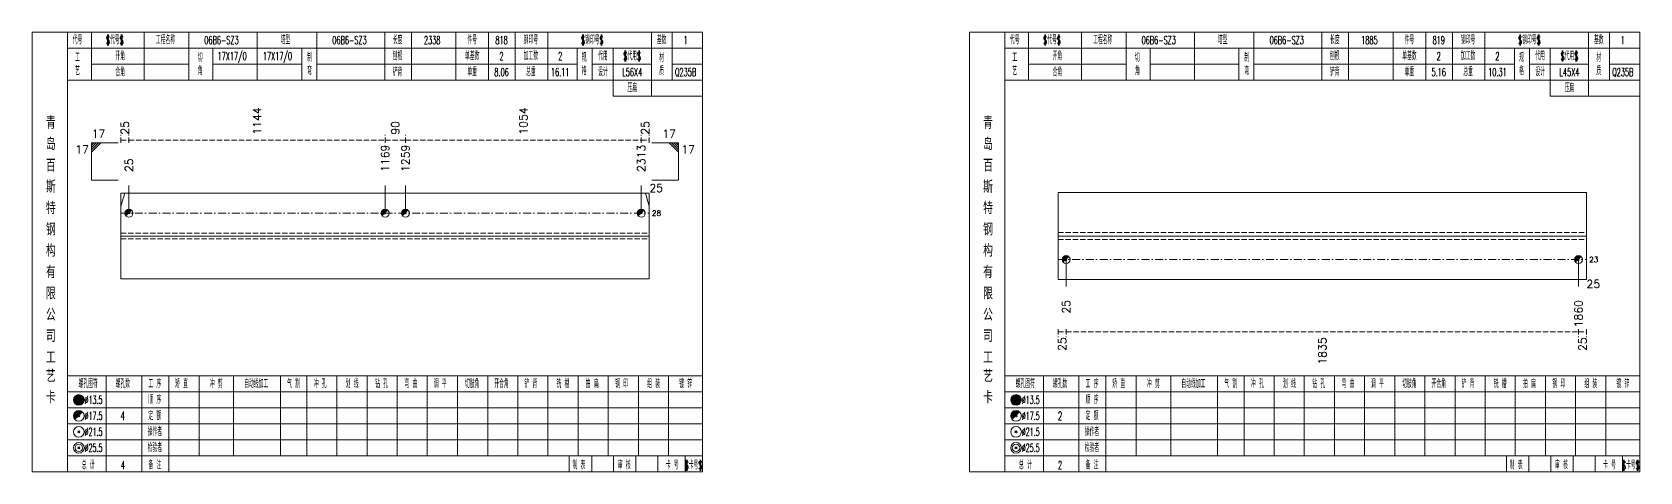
# Model space of a CAD drawing. Extents: x -533 to 8774, y 0 to 7979.
# Drawn here: x 703 to 1306, y 2020 to 2185 of the extents above; entities that cross this region are included whole.
import ezdxf
from ezdxf.enums import TextEntityAlignment as Align

# ---------------------------------------------------------------- set-up
doc = ezdxf.new("R2010")
doc.units = 0
doc.header["$MEASUREMENT"] = 0
doc.linetypes.add('一点画线', pattern=[5.2, 3, -1, 0.2, -1])
doc.linetypes.add('虚线', pattern=[2.75, 2, -0.75])
doc.layers.get('0').update_dxf_attribs({"linetype": 'CONTINUOUS', "lineweight": 25})
for name, color, linetype, lineweight in [('1', 7, 'CONTINUOUS', 25), ('4', 7, 'CONTINUOUS', 25), ('5', 7, 'CONTINUOUS', 25)]:
    doc.layers.add(name, color=color, linetype=linetype, lineweight=lineweight)
doc.styles.get("Standard").update_dxf_attribs({"font": 'simplex.shx', "width": 0.7, "height": 3, "bigfont": 'gbhzfs.shx'})

# ---------------------------------------------------------------- blocks, each defined once
blk = doc.blocks.new('孔17.5')
at = {"layer": '5', "color": 7, "linetype": 'Continuous', "lineweight": 0}
for p, q in [((-0.2, -0.2), (0.2, 0.2)), ((-0.2, 0.2), (0.2, -0.2))]:
    blk.add_line(p, q, dxfattribs=at)
at = {"layer": '5', "color": 7, "linetype": 'Continuous', "lineweight": 13}
blk.add_circle((0, 0), 1, dxfattribs=at)
for radius in [0.9, 0.8, 0.7, 0.6, 0.5, 0.4, 0.3, 0.2, 0.1]:
    blk.add_arc((0, 0), radius, 45, 225, dxfattribs=at)

msp = doc.modelspace()

# ---------------------------------------------------------------- linework, layer by layer
at = {"color": 8, "linetype": '虚线', "lineweight": 9}
for p, q in [((736.1, 2143.86), (736.1, 2146.86)), ((739.1, 2143.86), (739.1, 2146.86)), ((739.1, 2143.86), (739.1, 2146.86)), ((835.15, 2143.86), (835.15, 2146.86)), ((835.15, 2143.86), (835.15, 2146.86)), ((842.78, 2143.86), (842.78, 2146.86)), ((842.78, 2143.86), (842.78, 2146.86)), ((931.2, 2143.86), (931.2, 2146.86)), ((931.2, 2143.86), (931.2, 2146.86)), ((934.2, 2143.86), (934.2, 2146.86)), ((736.1, 2144.86), (739.1, 2144.86)), ((739.1, 2144.86), (835.15, 2144.86)), ((835.15, 2144.86), (842.78, 2144.86)), ((842.78, 2144.86), (931.2, 2144.86)), ((931.2, 2144.86), (934.2, 2144.86)), ((1087.5, 2073.86), (1087.5, 2070.86)), ((1090.5, 2073.86), (1090.5, 2070.86)), ((1090.5, 2073.86), (1090.5, 2070.86)), ((1282.6, 2073.86), (1282.6, 2070.86)), ((1282.6, 2073.86), (1282.6, 2070.86)), ((1285.6, 2073.86), (1285.6, 2070.86)), ((1087.5, 2072.86), (1090.5, 2072.86)), ((1090.5, 2072.86), (1282.6, 2072.86)), ((1282.6, 2072.86), (1285.6, 2072.86))]:
    msp.add_line(p, q, dxfattribs=at)
at = {"color": 7, "linetype": 'Continuous', "lineweight": 13}
for p, q in [((725.1, 2143.86), (735.1, 2143.86)), ((725.1, 2129.86), (725.1, 2143.86)), ((725.97, 2143.86), (725.1, 2142.99)), ((726.85, 2143.86), (725.1, 2142.11)), ((727.72, 2143.86), (725.1, 2141.24)), ((728.6, 2143.86), (725.1, 2140.36)), ((945.2, 2143.86), (935.2, 2143.86)), ((941.7, 2143.86), (945.2, 2140.36)), ((942.57, 2143.86), (945.2, 2141.24)), ((943.45, 2143.86), (945.2, 2142.11)), ((944.32, 2143.86), (945.2, 2142.99)), ((945.2, 2129.86), (945.2, 2143.86)), ((725.1, 2129.86), (735.1, 2129.86)), ((945.2, 2129.86), (935.2, 2129.86)), ((736.1, 2120.06), (737.54, 2124.93)), ((739.1, 2117.43), (739.1, 2127.86)), ((835.15, 2117.43), (835.15, 2127.86)), ((842.78, 2117.43), (842.78, 2127.86)), ((931.2, 2117.43), (931.2, 2127.86)), ((934.2, 2120.06), (932.76, 2124.93)), ((1090.5, 2100.03), (1090.5, 2089.86)), ((1282.6, 2100.03), (1282.6, 2089.86))]:
    msp.add_line(p, q, dxfattribs=at)
at = {"color": 7, "linetype": 'Continuous', "lineweight": 18}
for p, q in [((736.1, 2124.93), (736.1, 2092.79)), ((736.1, 2124.93), (934.2, 2124.93)), ((934.2, 2124.93), (934.2, 2092.79)), ((1087.5, 2125.2), (1087.5, 2092.53)), ((1087.5, 2125.2), (1285.6, 2125.2)), ((1285.6, 2125.2), (1285.6, 2092.53)), ((736.1, 2108.86), (934.2, 2108.86)), ((1087.5, 2108.86), (1285.6, 2108.86))]:
    msp.add_line(p, q, dxfattribs=at)
at = {"color": 3, "linetype": '一点画线', "lineweight": 13}
for p, q in [((736.1, 2117.43), (934.2, 2117.43)), ((1087.5, 2100.03), (1285.6, 2100.03))]:
    msp.add_line(p, q, dxfattribs=at)
at = {"color": 1, "linetype": '虚线', "lineweight": 18}
for p, q in [((736.1, 2109.93), (934.2, 2109.93)), ((1087.5, 2110.2), (1285.6, 2110.2)), ((736.1, 2107.79), (934.2, 2107.79)), ((1087.5, 2107.53), (1285.6, 2107.53))]:
    msp.add_line(p, q, dxfattribs=at)
at = {"layer": '1', "color": 7, "linetype": 'Continuous', "lineweight": 18}
for p, q in [((736.1, 2092.79), (934.2, 2092.79)), ((1087.5, 2092.53), (1285.6, 2092.53))]:
    msp.add_line(p, q, dxfattribs=at)
at = {"layer": '4', "color": 1, "linetype": 'Continuous', "lineweight": 18}
for p, q in [((716.1, 2020.36), (716.1, 2185.36)), ((725, 2167.36), (725, 2185.36)), ((744.8, 2167.36), (744.8, 2185.36)), ((761.6, 2167.36), (761.6, 2185.36)), ((787.2, 2167.36), (787.2, 2185.36)), ((809.5, 2167.36), (809.5, 2185.36)), ((835, 2167.36), (835, 2185.36)), ((845, 2167.36), (845, 2185.36)), ((861.7, 2167.36), (861.7, 2185.36)), ((873.9, 2167.36), (873.9, 2185.36)), ((883.9, 2167.36), (883.9, 2185.36)), ((896.1, 2167.36), (896.1, 2185.36)), ((935, 2161.36), (935, 2185.36)), ((942.8, 2167.36), (942.8, 2185.36)), ((1067.5, 2020.36), (1067.5, 2185.36)), ((1076.4, 2167.36), (1076.4, 2185.36)), ((1096.2, 2167.36), (1096.2, 2185.36)), ((1113, 2167.36), (1113, 2185.36)), ((1138.6, 2167.36), (1138.6, 2185.36)), ((1160.9, 2167.36), (1160.9, 2185.36)), ((1186.4, 2167.36), (1186.4, 2185.36)), ((1196.4, 2167.36), (1196.4, 2185.36)), ((1213.1, 2167.36), (1213.1, 2185.36)), ((1225.3, 2167.36), (1225.3, 2185.36)), ((1235.3, 2167.36), (1235.3, 2185.36)), ((1247.5, 2167.36), (1247.5, 2185.36)), ((1286.4, 2161.36), (1286.4, 2185.36)), ((1294.2, 2167.36), (1294.2, 2185.36)), ((716.1, 2179.36), (954.2, 2179.36)), ((770.6, 2167.36), (770.6, 2179.36)), ((803.9, 2167.36), (803.9, 2179.36)), ((907.2, 2167.36), (907.2, 2179.36)), ((912.8, 2167.36), (912.8, 2179.36)), ((920.6, 2161.36), (920.6, 2179.36)), ((1067.5, 2179.36), (1305.6, 2179.36)), ((1122, 2167.36), (1122, 2179.36)), ((1155.3, 2167.36), (1155.3, 2179.36)), ((1258.6, 2167.36), (1258.6, 2179.36)), ((1264.2, 2167.36), (1264.2, 2179.36)), ((1272, 2161.36), (1272, 2179.36)), ((725, 2173.36), (761.6, 2173.36)), ((770.6, 2173.36), (803.9, 2173.36)), ((809.5, 2173.36), (907.2, 2173.36)), ((912.8, 2173.36), (935, 2173.36)), ((942.8, 2173.36), (954.2, 2173.36)), ((1076.4, 2173.36), (1113, 2173.36)), ((1122, 2173.36), (1155.3, 2173.36)), ((1160.9, 2173.36), (1258.6, 2173.36)), ((1264.2, 2173.36), (1286.4, 2173.36)), ((1294.2, 2173.36), (1305.6, 2173.36)), ((716.1, 2167.36), (954.2, 2167.36)), ((1067.5, 2167.36), (1305.6, 2167.36)), ((920.6, 2161.36), (954.2, 2161.36)), ((1272, 2161.36), (1305.6, 2161.36)), ((716.1, 2056.36), (954.2, 2056.36)), ((730.6, 2020.36), (730.6, 2056.36)), ((743.9, 2020.36), (743.9, 2056.36)), ((754, 2020.36), (754, 2056.36)), ((765.4, 2026.36), (765.4, 2056.36)), ((778.3, 2026.36), (778.3, 2056.36)), ((795.9, 2026.36), (795.9, 2056.36)), ((805.8, 2026.36), (805.8, 2056.36)), ((817.1, 2026.36), (817.1, 2056.36)), ((828.4, 2026.36), (828.4, 2056.36)), ((839.7, 2026.36), (839.7, 2056.36)), ((850.9, 2026.36), (850.9, 2056.36)), ((862.3, 2026.36), (862.3, 2056.36)), ((873.6, 2026.36), (873.6, 2056.36)), ((884.9, 2026.36), (884.9, 2056.36)), ((896.2, 2026.36), (896.2, 2056.36)), ((907.5, 2026.36), (907.5, 2056.36)), ((918.8, 2026.36), (918.8, 2056.36)), ((930.1, 2026.36), (930.1, 2056.36)), ((941.4, 2026.36), (941.4, 2056.36)), ((1067.5, 2056.36), (1305.6, 2056.36)), ((1082, 2020.36), (1082, 2056.36)), ((1095.3, 2020.36), (1095.3, 2056.36)), ((1105.4, 2020.36), (1105.4, 2056.36)), ((1116.8, 2026.36), (1116.8, 2056.36)), ((1129.7, 2026.36), (1129.7, 2056.36)), ((1147.3, 2026.36), (1147.3, 2056.36)), ((1157.2, 2026.36), (1157.2, 2056.36)), ((1168.5, 2026.36), (1168.5, 2056.36)), ((1179.8, 2026.36), (1179.8, 2056.36)), ((1191.1, 2026.36), (1191.1, 2056.36)), ((1202.3, 2026.36), (1202.3, 2056.36)), ((1213.7, 2026.36), (1213.7, 2056.36)), ((1225, 2026.36), (1225, 2056.36)), ((1236.3, 2026.36), (1236.3, 2056.36)), ((1247.6, 2026.36), (1247.6, 2056.36)), ((1258.9, 2026.36), (1258.9, 2056.36)), ((1270.2, 2026.36), (1270.2, 2056.36)), ((1281.5, 2026.36), (1281.5, 2056.36)), ((1292.8, 2026.36), (1292.8, 2056.36)), ((716.1, 2050.36), (954.2, 2050.36)), ((1067.5, 2050.36), (1305.6, 2050.36)), ((716.1, 2044.36), (954.2, 2044.36)), ((1067.5, 2044.36), (1305.6, 2044.36)), ((716.1, 2038.36), (954.2, 2038.36)), ((1067.5, 2038.36), (1305.6, 2038.36)), ((716.1, 2032.36), (954.2, 2032.36)), ((1067.5, 2032.36), (1305.6, 2032.36)), ((716.1, 2026.36), (954.2, 2026.36)), ((904.2, 2020.36), (904.2, 2026.36)), ((912.6, 2020.36), (912.6, 2026.36)), ((920.8, 2020.36), (920.8, 2026.36)), ((929.2, 2020.36), (929.2, 2026.36)), ((937.4, 2020.36), (937.4, 2026.36)), ((947.7, 2020.36), (947.7, 2026.36)), ((1067.5, 2026.36), (1305.6, 2026.36)), ((1255.6, 2020.36), (1255.6, 2026.36)), ((1264, 2020.36), (1264, 2026.36)), ((1272.2, 2020.36), (1272.2, 2026.36)), ((1280.6, 2020.36), (1280.6, 2026.36)), ((1288.8, 2020.36), (1288.8, 2026.36)), ((1299.1, 2020.36), (1299.1, 2026.36))]:
    msp.add_line(p, q, dxfattribs=at)
at = {"layer": '4', "color": 7, "linetype": 'Continuous', "lineweight": 13}
for p, q in [((720.1, 2047.16), (720.5, 2047.56)), ((720.5, 2047.16), (720.1, 2047.56)), ((1071.5, 2047.16), (1071.9, 2047.56)), ((1071.9, 2047.16), (1071.5, 2047.56)), ((719.9, 2034.96), (720.7, 2035.76)), ((720.7, 2034.96), (719.9, 2035.76)), ((1071.3, 2034.96), (1072.1, 2035.76)), ((1072.1, 2034.96), (1071.3, 2035.76)), ((719.9, 2028.96), (720.7, 2029.76)), ((720.7, 2028.96), (719.9, 2029.76)), ((1071.3, 2028.96), (1072.1, 2029.76)), ((1072.1, 2028.96), (1071.3, 2029.76))]:
    msp.add_line(p, q, dxfattribs=at)
at = {"layer": '4', "color": 7, "linetype": 'Continuous', "lineweight": 0}
for p, q in [((719.9, 2040.96), (720.7, 2041.76)), ((719.9, 2041.76), (720.7, 2040.96)), ((1071.3, 2040.96), (1072.1, 2041.76)), ((1071.3, 2041.76), (1072.1, 2040.96))]:
    msp.add_line(p, q, dxfattribs=at)
at = {"layer": '4', "color": 1, "linetype": 'Continuous', "lineweight": 18}
for points in [[(702.8, 2185.36), (702.8, 2020.36), (954.2, 2020.36), (954.2, 2185.36)], [(1054.2, 2185.36), (1054.2, 2020.36), (1305.6, 2020.36), (1305.6, 2185.36)]]:
    msp.add_lwpolyline(points, close=True, dxfattribs=at)
at = {"layer": '4', "color": 7, "linetype": 'Continuous', "lineweight": 13}
for centre, radius in [((720.3, 2047.36), 2), ((720.3, 2047.36), 1.8), ((720.3, 2047.36), 1.6), ((720.3, 2047.36), 1.4), ((720.3, 2047.36), 1.2), ((720.3, 2047.36), 1), ((720.3, 2047.36), 0.8), ((720.3, 2047.36), 0.6), ((720.3, 2047.36), 0.4), ((720.3, 2047.36), 0.2), ((1071.7, 2047.36), 2), ((1071.7, 2047.36), 1.8), ((1071.7, 2047.36), 1.6), ((1071.7, 2047.36), 1.4), ((1071.7, 2047.36), 1.2), ((1071.7, 2047.36), 1), ((1071.7, 2047.36), 0.8), ((1071.7, 2047.36), 0.6), ((1071.7, 2047.36), 0.4), ((1071.7, 2047.36), 0.2), ((720.3, 2041.36), 2), ((1071.7, 2041.36), 2), ((720.3, 2035.36), 2), ((1071.7, 2035.36), 2), ((720.3, 2029.36), 2), ((720.3, 2029.36), 1.4), ((1071.7, 2029.36), 2), ((1071.7, 2029.36), 1.4)]:
    msp.add_circle(centre, radius, dxfattribs=at)
for centre, radius in [((720.3, 2041.36), 1.8), ((720.3, 2041.36), 1.6), ((720.3, 2041.36), 1.4), ((720.3, 2041.36), 1.2), ((720.3, 2041.36), 1), ((720.3, 2041.36), 0.8), ((720.3, 2041.36), 0.6), ((720.3, 2041.36), 0.4), ((720.3, 2041.36), 0.2), ((1071.7, 2041.36), 1.8), ((1071.7, 2041.36), 1.6), ((1071.7, 2041.36), 1.4), ((1071.7, 2041.36), 1.2), ((1071.7, 2041.36), 1), ((1071.7, 2041.36), 0.8), ((1071.7, 2041.36), 0.6), ((1071.7, 2041.36), 0.4), ((1071.7, 2041.36), 0.2)]:
    msp.add_arc(centre, radius, 45, 225, dxfattribs=at)

# ---------------------------------------------------------------- block references
at = {"color": 7, "linetype": 'Continuous', "lineweight": 13, "xscale": 1.5, "yscale": 1.5, "zscale": 1.5}
for p in [(739.1, 2117.43), (835.15, 2117.43), (842.78, 2117.43), (931.2, 2117.43)]:
    msp.add_blockref('孔17.5', p, dxfattribs=at)
at = {"layer": '1', "color": 7, "linetype": 'Continuous', "lineweight": 13, "xscale": 1.5, "yscale": 1.5, "zscale": 1.5}
for p in [(1090.5, 2100.03), (1282.6, 2100.03)]:
    msp.add_blockref('孔17.5', p, dxfattribs=at)

# ---------------------------------------------------------------- texts
at = {"color": 8, "linetype": 'Continuous', "lineweight": 9}
for s, p in [('1144', (787.12, 2146.86)), ('1054', (886.99, 2146.86)), ('25', (737.6, 2146.86)), ('90', (838.96, 2146.86)), ('25', (932.7, 2146.86))]:
    msp.add_text(s, height=3, rotation=90, dxfattribs=at).set_placement(p, align=Align.MIDDLE_LEFT)
at = {"color": 7, "linetype": 'Continuous', "lineweight": 13}
msp.add_text('17', height=3, dxfattribs=at).set_placement((725.1, 2144.86), align=Align.BOTTOM_LEFT)
msp.add_text('17', height=3, dxfattribs=at).set_placement((944.2, 2144.86), align=Align.BOTTOM_RIGHT)
msp.add_text('17', height=3, dxfattribs=at).set_placement((724.1, 2142.86), align=Align.TOP_RIGHT)
for s, p in [('1169', (835.15, 2132.86)), ('1259', (842.78, 2132.86)), ('2313', (931.2, 2132.86)), ('25', (739.1, 2132.86))]:
    msp.add_text(s, height=3, rotation=90, dxfattribs=at).set_placement(p, align=Align.MIDDLE_LEFT)
msp.add_text('17', height=3, dxfattribs=at).set_placement((946.2, 2142.86), align=Align.TOP_LEFT)
for s, height, p in [('25', 3, (934.2, 2126.86)), ('28', 2, (935.2, 2117.43)), ('23', 2, (1286.6, 2100.03))]:
    msp.add_text(s, height=height, dxfattribs=at).set_placement(p, align=Align.MIDDLE_LEFT)
at = {"color": 8, "linetype": 'Continuous', "lineweight": 9}
for s, p in [('25', (1089, 2070.86)), ('1835', (1186.55, 2070.86)), ('25', (1284.1, 2070.86))]:
    msp.add_text(s, height=3, rotation=90, dxfattribs=at).set_placement(p, align=Align.MIDDLE_RIGHT)
at = {"layer": '1', "color": 7, "linetype": 'Continuous', "lineweight": 13}
msp.add_text('25', height=3, dxfattribs=at).set_placement((1285.6, 2090.86), align=Align.MIDDLE_LEFT)
for s, p in [('25', (1090.5, 2084.86)), ('1860', (1282.6, 2084.86))]:
    msp.add_text(s, height=3, rotation=90, dxfattribs=at).set_placement(p, align=Align.MIDDLE_RIGHT)
at = {"layer": '4', "color": 1, "linetype": 'Continuous', "lineweight": 13}
for s, height, width, p in [('代号', 3, 0.6, (719.8, 2182.36)), ('$代号$', 3, 0.6, (733.8, 2182.36)), ('工程名称', 3, 0.6, (752.8, 2182.36)), ('06B6-SZ3', 3, 0.6, (773.8, 2182.36)), ('塔型', 3, 0.6, (797.8, 2182.36)), ('06B6-SZ3', 3, 0.6, (821.8, 2182.36)), ('长度', 3, 0.6, (839.8, 2182.36)), ('2338', 3, 0.6, (852.8, 2182.36)), ('件号', 3, 0.6, (867.8, 2182.36)), ('818', 3, 0.6, (878.8, 2182.36)), ('钢印号', 3, 0.6, (889.8, 2182.36)), ('$钢印号$', 3, 0.6, (912.8, 2182.36)), ('基数', 3, 0.6, (938.8, 2182.36)), ('1', 3, 0.6, (947.8, 2182.36)), ('代号', 3, 0.6, (1071.2, 2182.36)), ('$代号$', 3, 0.6, (1085.2, 2182.36)), ('工程名称', 3, 0.6, (1104.2, 2182.36)), ('06B6-SZ3', 3, 0.6, (1125.2, 2182.36)), ('塔型', 3, 0.6, (1149.2, 2182.36)), ('06B6-SZ3', 3, 0.6, (1173.2, 2182.36)), ('长度', 3, 0.6, (1191.2, 2182.36)), ('1885', 3, 0.6, (1204.2, 2182.36)), ('件号', 3, 0.6, (1219.2, 2182.36)), ('819', 3, 0.6, (1230.2, 2182.36)), ('钢印号', 3, 0.6, (1241.2, 2182.36)), ('$钢印号$', 3, 0.6, (1264.2, 2182.36)), ('基数', 3, 0.6, (1290.2, 2182.36)), ('1', 3, 0.6, (1299.2, 2182.36)), ('工', 3, 0.6, (719.8, 2175.76)), ('开角', 3, 0.6, (735.8, 2176.36)), ('切', 3, 0.6, (765.8, 2175.76)), ('17X17/0', 3, 0.6, (777.8, 2176.36)), ('17X17/0', 3, 0.6, (794.8, 2176.36)), ('制', 3, 0.6, (806.8, 2175.76)), ('刨根', 3, 0.6, (839.8, 2176.36)), ('单基数', 3, 0.6, (867.8, 2176.36)), ('2', 3, 0.6, (878.8, 2176.36)), ('加工数', 3, 0.6, (889.8, 2176.36)), ('2', 3, 0.6, (900.8, 2176.36)), ('规', 3, 0.6, (909.8, 2175.76)), ('代用', 3, 0.6, (916.8, 2176.36)), ('$代用$', 3, 0.6, (927.8, 2176.36)), ('材', 3, 0.6, (938.8, 2175.76)), ('工', 3, 0.6, (1071.2, 2175.76)), ('开角', 3, 0.6, (1087.2, 2176.36)), ('切', 3, 0.6, (1117.2, 2175.76)), ('制', 3, 0.6, (1158.2, 2175.76)), ('刨根', 3, 0.6, (1191.2, 2176.36)), ('单基数', 3, 0.6, (1219.2, 2176.36)), ('2', 3, 0.6, (1230.2, 2176.36)), ('加工数', 3, 0.6, (1241.2, 2176.36)), ('2', 3, 0.6, (1252.2, 2176.36)), ('规', 3, 0.6, (1261.2, 2175.76)), ('代用', 3, 0.6, (1268.2, 2176.36)), ('$代用$', 3, 0.6, (1279.2, 2176.36)), ('材', 3, 0.6, (1290.2, 2175.76)), ('艺', 3, 0.6, (719.8, 2170.76)), ('合角', 3, 0.6, (735.8, 2170.36)), ('角', 3, 0.6, (765.8, 2170.76)), ('弯', 3, 0.6, (806.8, 2170.76)), ('铲背', 3, 0.6, (839.8, 2170.36)), ('单重', 3, 0.6, (867.8, 2170.36)), ('8.06', 3, 0.6, (878.8, 2170.36)), ('总重', 3, 0.6, (889.8, 2170.36)), ('16.11', 3, 0.6, (900.8, 2170.36)), ('格', 3, 0.6, (909.8, 2170.76)), ('设计', 3, 0.6, (916.8, 2170.36)), ('L56X4', 3, 0.6, (927.8, 2170.36)), ('质', 3, 0.6, (938.8, 2170.76)), ('Q235B', 3, 0.6, (947.8, 2170.36)), ('艺', 3, 0.6, (1071.2, 2170.76)), ('合角', 3, 0.6, (1087.2, 2170.36)), ('角', 3, 0.6, (1117.2, 2170.76)), ('弯', 3, 0.6, (1158.2, 2170.76)), ('铲背', 3, 0.6, (1191.2, 2170.36)), ('单重', 3, 0.6, (1219.2, 2170.36)), ('5.16', 3, 0.6, (1230.2, 2170.36)), ('总重', 3, 0.6, (1241.2, 2170.36)), ('10.31', 3, 0.6, (1252.2, 2170.36)), ('格', 3, 0.6, (1261.2, 2170.76)), ('设计', 3, 0.6, (1268.2, 2170.36)), ('L45X4', 3, 0.6, (1279.2, 2170.36)), ('质', 3, 0.6, (1290.2, 2170.76)), ('Q235B', 3, 0.6, (1299.2, 2170.36)), ('压扁', 3, 0.6, (927.8, 2164.36)), ('压扁', 3, 0.6, (1279.2, 2164.36)), ('青', 4.6, 0.8, (709.8, 2151.36)), ('青', 4.6, 0.8, (1061.2, 2151.36)), ('岛', 4.6, 0.8, (709.8, 2143.36)), ('岛', 4.6, 0.8, (1061.2, 2143.36)), ('百', 4.6, 0.8, (709.8, 2135.36)), ('百', 4.6, 0.8, (1061.2, 2135.36)), ('斯', 4.6, 0.8, (709.8, 2127.36)), ('斯', 4.6, 0.8, (1061.2, 2127.36)), ('特', 4.6, 0.8, (709.8, 2119.36)), ('特', 4.6, 0.8, (1061.2, 2119.36)), ('钢', 4.6, 0.8, (709.8, 2111.36)), ('钢', 4.6, 0.8, (1061.2, 2111.36)), ('构', 4.6, 0.8, (709.8, 2103.36)), ('构', 4.6, 0.8, (1061.2, 2103.36)), ('有', 4.6, 0.8, (709.8, 2095.36)), ('有', 4.6, 0.8, (1061.2, 2095.36)), ('限', 4.6, 0.8, (709.8, 2087.36)), ('限', 4.6, 0.8, (1061.2, 2087.36)), ('公', 4.6, 0.8, (709.8, 2079.36)), ('公', 4.6, 0.8, (1061.2, 2079.36)), ('司', 4.6, 0.8, (709.8, 2071.36)), ('司', 4.6, 0.8, (1061.2, 2071.36)), ('工', 4.6, 0.8, (709.8, 2063.36)), ('工', 4.6, 0.8, (1061.2, 2063.36)), ('艺', 4.6, 0.8, (709.8, 2056.36)), ('艺', 4.6, 0.8, (1061.2, 2056.36)), ('卡', 4.6, 0.8, (709.8, 2048.36)), ('螺孔图符', 3, 0.6, (723.8, 2053.36)), ('螺孔数', 3, 0.6, (736.8, 2053.36)), ('工 序', 3, 0.6, (748.8, 2053.36)), ('矫 直', 3, 0.6, (758.8, 2053.36)), ('冲 剪', 3, 0.6, (771.8, 2053.36)), ('自动线加工', 3, 0.6, (786.8, 2053.36)), ('气 割', 3, 0.6, (800.8, 2053.36)), ('冲 孔', 3, 0.6, (810.8, 2053.36)), ('划 线', 3, 0.6, (822.8, 2053.36)), ('钻 孔', 3, 0.6, (833.8, 2053.36)), ('弯 曲', 3, 0.6, (844.8, 2053.36)), ('调 平', 3, 0.6, (855.8, 2053.36)), ('切肢角', 3, 0.6, (867.8, 2053.36)), ('开合角', 3, 0.6, (878.8, 2053.36)), ('铲 背', 3, 0.6, (889.8, 2053.36)), ('铣 槽', 3, 0.6, (901.8, 2053.36)), ('拍 扁', 3, 0.6, (912.8, 2053.36)), ('钢 印', 3, 0.6, (923.8, 2053.36)), ('组 装', 3, 0.6, (935.8, 2053.36)), ('镀 锌', 3, 0.6, (947.8, 2053.36)), ('卡', 4.6, 0.8, (1061.2, 2048.36)), ('螺孔图符', 3, 0.6, (1075.2, 2053.36)), ('螺孔数', 3, 0.6, (1088.2, 2053.36)), ('工 序', 3, 0.6, (1100.2, 2053.36)), ('矫 直', 3, 0.6, (1110.2, 2053.36)), ('冲 剪', 3, 0.6, (1123.2, 2053.36)), ('自动线加工', 3, 0.6, (1138.2, 2053.36)), ('气 割', 3, 0.6, (1152.2, 2053.36)), ('冲 孔', 3, 0.6, (1162.2, 2053.36)), ('划 线', 3, 0.6, (1174.2, 2053.36)), ('钻 孔', 3, 0.6, (1185.2, 2053.36)), ('弯 曲', 3, 0.6, (1196.2, 2053.36)), ('调 平', 3, 0.6, (1207.2, 2053.36)), ('切肢角', 3, 0.6, (1219.2, 2053.36)), ('开合角', 3, 0.6, (1230.2, 2053.36)), ('铲 背', 3, 0.6, (1241.2, 2053.36)), ('铣 槽', 3, 0.6, (1253.2, 2053.36)), ('拍 扁', 3, 0.6, (1264.2, 2053.36)), ('钢 印', 3, 0.6, (1275.2, 2053.36)), ('组 装', 3, 0.6, (1287.2, 2053.36)), ('镀 锌', 3, 0.6, (1299.2, 2053.36)), ('%%C13.5', 3, 0.5, (725.8, 2047.36)), ('顺 序', 3, 0.6, (748.8, 2047.36)), ('%%C13.5', 3, 0.5, (1077.2, 2047.36)), ('顺 序', 3, 0.6, (1100.2, 2047.36)), ('%%C17.5', 3, 0.5, (725.8, 2041.36)), ('4', 3.2, 0.6, (736.8, 2041.36)), ('定 额', 3, 0.6, (748.8, 2041.36)), ('%%C17.5', 3, 0.5, (1077.2, 2041.36)), ('2', 3.2, 0.6, (1088.2, 2041.36)), ('定 额', 3, 0.6, (1100.2, 2041.36)), ('%%C21.5', 3, 0.5, (725.8, 2035.36)), ('操作者', 3, 0.6, (748.8, 2035.36)), ('%%C21.5', 3, 0.5, (1077.2, 2035.36)), ('操作者', 3, 0.6, (1100.2, 2035.36)), ('%%C25.5', 3, 0.5, (725.8, 2029.36)), ('检验者', 3, 0.6, (748.8, 2029.36)), ('%%C25.5', 3, 0.5, (1077.2, 2029.36)), ('检验者', 3, 0.6, (1100.2, 2029.36)), ('总 计', 3, 0.6, (723.8, 2022.86)), ('4', 3, 0.6, (736.8, 2022.86)), ('备 注', 3, 0.6, (748.8, 2022.86)), ('制 表', 3, 0.6, (907.8, 2022.86)), ('审 核', 3, 0.6, (924.8, 2022.86)), ('卡 号', 3, 0.6, (942.8, 2022.86)), ('$卡号$', 3, 0.6, (950.8, 2022.86)), ('总 计', 3, 0.6, (1075.2, 2022.86)), ('2', 3, 0.6, (1088.2, 2022.86)), ('备 注', 3, 0.6, (1100.2, 2022.86)), ('制 表', 3, 0.6, (1259.2, 2022.86)), ('审 核', 3, 0.6, (1276.2, 2022.86)), ('卡 号', 3, 0.6, (1294.2, 2022.86)), ('$卡号$', 3, 0.6, (1302.2, 2022.86))]:
    msp.add_text(s, height=height, dxfattribs=dict(at, width=width)).set_placement(p, align=Align.MIDDLE_CENTER)

doc.saveas('drawing.dxf')
